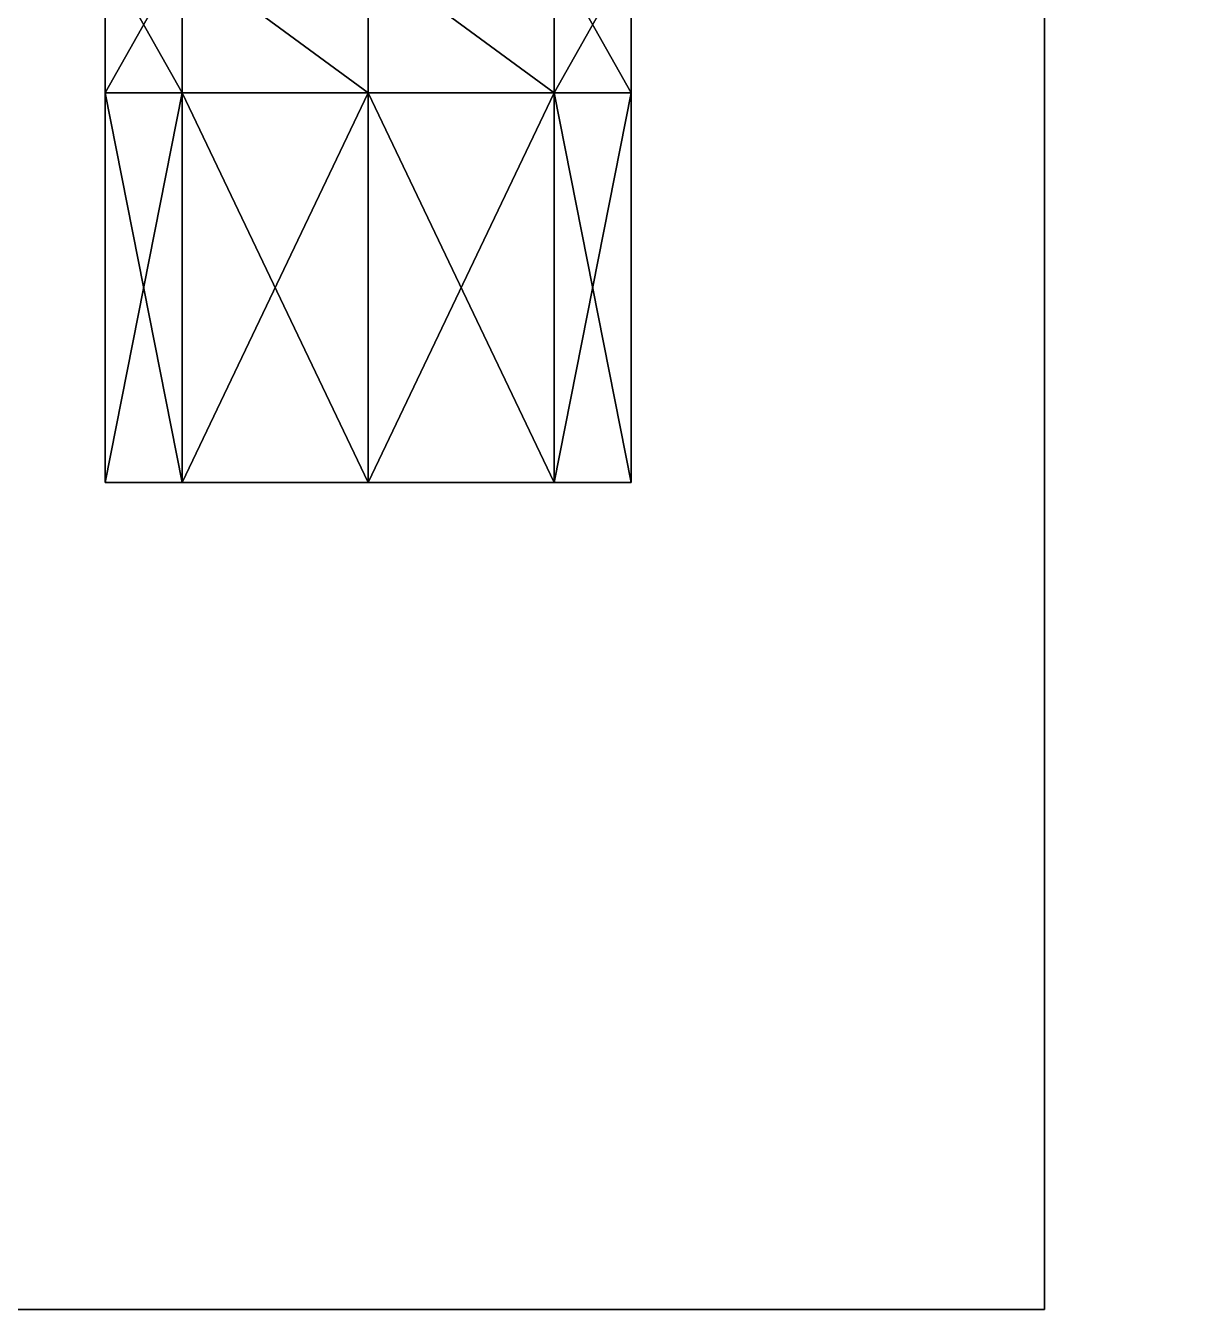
# Model space of a CAD drawing. Extents: x -150 to 2334, y -150 to 2984.
# Drawn here: x 2078.44 to 2094.14, y 1556.1 to 1573.2 of the extents above; entities that cross this region are included whole.
import ezdxf

# ---------------------------------------------------------------- set-up
doc = ezdxf.new("R2010")
doc.units = 0
for name, color, linetype in [('LAYER0', 7, 'CONTINUOUS'), ('LAYER276', 7, 'CONTINUOUS'), ('LAYER311', 7, 'CONTINUOUS'), ('LAYER571', 9, 'CONTINUOUS'), ('LAYER574', 9, 'CONTINUOUS'), ('LAYER595', 7, 'CONTINUOUS'), ('LAYER620', 9, 'CONTINUOUS'), ('LAYER623', 9, 'CONTINUOUS'), ('LAYER644', 7, 'CONTINUOUS'), ('LAYER669', 9, 'CONTINUOUS'), ('LAYER672', 9, 'CONTINUOUS'), ('LAYER693', 7, 'CONTINUOUS'), ('LAYER73', 7, 'CONTINUOUS'), ('LAYER82', 7, 'CONTINUOUS'), ('LAYER99', 7, 'CONTINUOUS')]:
    doc.layers.add(name, color=color, linetype=linetype)

msp = doc.modelspace()

# ---------------------------------------------------------------- linework, layer by layer
at = {"layer": 'LAYER0', "invisible_edges": 1}
for points in [[(2334, 2984, -5), (-150, -150, -5), (-150, 2984, -5), (2334, 2984, -5)], [(-150, -150, -5), (2334, 2984, -5), (2334, -150, -5), (-150, -150, -5)], [(2334, -150), (-150, 2984), (-150, -150), (2334, -150)], [(-150, 2984), (2334, -150), (2334, 2984), (-150, 2984)]]:
    msp.add_3dface(points, dxfattribs=at)
at = {"layer": 'LAYER276', "invisible_edges": 1}
for points in [[(2164, 1507.122, 80), (1614, 2219.792, 80), (2164, 2219.792, 80), (2164, 1507.122, 80)], [(1614, 2219.792, 80), (2164, 1507.122, 80), (1614, 1507.122, 80), (1614, 2219.792, 80)], [(1614, 1507.122, 98), (2164, 2219.792, 98), (1614, 2219.792, 98), (1614, 1507.122, 98)], [(2164, 2219.792, 98), (1614, 1507.122, 98), (2164, 1507.122, 98), (2164, 2219.792, 98)]]:
    msp.add_3dface(points, dxfattribs=at)
at = {"layer": 'LAYER311', "invisible_edges": 1}
for points in [[(2164, 2219.792, 2349), (1614, 1507.122, 2349), (2164, 1507.122, 2349), (2164, 2219.792, 2349)], [(1614, 1507.122, 2349), (2164, 2219.792, 2349), (1614, 2219.792, 2349), (1614, 1507.122, 2349)], [(1614, 2219.792, 2331), (2164, 1507.122, 2331), (1614, 1507.122, 2331), (1614, 2219.792, 2331)], [(2164, 1507.122, 2331), (1614, 2219.792, 2331), (2164, 2219.792, 2331), (2164, 1507.122, 2331)]]:
    msp.add_3dface(points, dxfattribs=at)
at = {"layer": 'LAYER571'}
for points in [[(2080.525, 1574.125, 397.5251), (2080.525, 1572.305, 397.5251), (2079.5, 1574.125, 400), (2080.525, 1574.125, 397.5251)], [(2079.5, 1574.125, 400), (2080.525, 1572.305, 397.5251), (2079.5, 1572.305, 400), (2079.5, 1574.125, 400)], [(2079.5, 1574.125, 400), (2079.5, 1572.305, 400), (2080.525, 1574.125, 402.4749), (2079.5, 1574.125, 400)], [(2080.525, 1574.125, 402.4749), (2079.5, 1572.305, 400), (2080.525, 1572.305, 402.4749), (2080.525, 1574.125, 402.4749)], [(2083, 1574.125, 396.5), (2083, 1572.305, 396.5), (2080.525, 1574.125, 397.5251), (2083, 1574.125, 396.5)], [(2080.525, 1574.125, 397.5251), (2083, 1572.305, 396.5), (2080.525, 1572.305, 397.5251), (2080.525, 1574.125, 397.5251)], [(2080.525, 1572.305, 402.4749), (2083, 1572.305, 403.5), (2080.525, 1574.125, 402.4749), (2080.525, 1572.305, 402.4749)], [(2080.525, 1574.125, 402.4749), (2083, 1572.305, 403.5), (2083, 1574.125, 403.5), (2080.525, 1574.125, 402.4749)], [(2085.475, 1574.125, 397.5251), (2085.475, 1572.305, 397.5251), (2083, 1574.125, 396.5), (2085.475, 1574.125, 397.5251)], [(2083, 1574.125, 396.5), (2085.475, 1572.305, 397.5251), (2083, 1572.305, 396.5), (2083, 1574.125, 396.5)], [(2083, 1572.305, 403.5), (2085.475, 1572.305, 402.4749), (2083, 1574.125, 403.5), (2083, 1572.305, 403.5)], [(2083, 1574.125, 403.5), (2085.475, 1572.305, 402.4749), (2085.475, 1574.125, 402.4749), (2083, 1574.125, 403.5)], [(2085.475, 1572.305, 397.5251), (2085.475, 1574.125, 397.5251), (2086.5, 1572.305, 400), (2085.475, 1572.305, 397.5251)], [(2086.5, 1572.305, 400), (2085.475, 1574.125, 397.5251), (2086.5, 1574.125, 400), (2086.5, 1572.305, 400)], [(2085.475, 1574.125, 397.5251), (2086.5, 1574.125, 400), (2085.475, 1572.305, 397.5251), (2085.475, 1574.125, 397.5251)], [(2085.475, 1572.305, 397.5251), (2086.5, 1574.125, 400), (2086.5, 1572.305, 400), (2085.475, 1572.305, 397.5251)], [(2085.475, 1572.305, 402.4749), (2086.5, 1572.305, 400), (2085.475, 1574.125, 402.4749), (2085.475, 1572.305, 402.4749)], [(2085.475, 1574.125, 402.4749), (2086.5, 1572.305, 400), (2086.5, 1574.125, 400), (2085.475, 1574.125, 402.4749)], [(2079.5, 1572.305, 400), (2080.525, 1572.305, 397.5251), (2079.5, 1567.125, 400), (2079.5, 1572.305, 400)], [(2079.5, 1567.125, 400), (2080.525, 1572.305, 397.5251), (2080.525, 1567.125, 397.5251), (2079.5, 1567.125, 400)], [(2080.525, 1572.305, 402.4749), (2079.5, 1572.305, 400), (2080.525, 1567.125, 402.4749), (2080.525, 1572.305, 402.4749)], [(2080.525, 1567.125, 402.4749), (2079.5, 1572.305, 400), (2079.5, 1567.125, 400), (2080.525, 1567.125, 402.4749)], [(2080.525, 1572.305, 397.5251), (2083, 1572.305, 396.5), (2080.525, 1567.125, 397.5251), (2080.525, 1572.305, 397.5251)], [(2080.525, 1567.125, 397.5251), (2083, 1572.305, 396.5), (2083, 1567.125, 396.5), (2080.525, 1567.125, 397.5251)], [(2080.525, 1567.125, 402.4749), (2083, 1567.125, 403.5), (2080.525, 1572.305, 402.4749), (2080.525, 1567.125, 402.4749)], [(2080.525, 1572.305, 402.4749), (2083, 1567.125, 403.5), (2083, 1572.305, 403.5), (2080.525, 1572.305, 402.4749)], [(2083, 1572.305, 396.5), (2085.475, 1572.305, 397.5251), (2083, 1567.125, 396.5), (2083, 1572.305, 396.5)], [(2083, 1567.125, 396.5), (2085.475, 1572.305, 397.5251), (2085.475, 1567.125, 397.5251), (2083, 1567.125, 396.5)], [(2083, 1567.125, 403.5), (2085.475, 1567.125, 402.4749), (2083, 1572.305, 403.5), (2083, 1567.125, 403.5)], [(2083, 1572.305, 403.5), (2085.475, 1567.125, 402.4749), (2085.475, 1572.305, 402.4749), (2083, 1572.305, 403.5)], [(2085.475, 1567.125, 397.5251), (2085.475, 1572.305, 397.5251), (2086.5, 1567.125, 400), (2085.475, 1567.125, 397.5251)], [(2086.5, 1567.125, 400), (2085.475, 1572.305, 397.5251), (2086.5, 1572.305, 400), (2086.5, 1567.125, 400)], [(2085.475, 1572.305, 397.5251), (2086.5, 1572.305, 400), (2085.475, 1567.125, 397.5251), (2085.475, 1572.305, 397.5251)], [(2085.475, 1567.125, 397.5251), (2086.5, 1572.305, 400), (2086.5, 1567.125, 400), (2085.475, 1567.125, 397.5251)], [(2085.475, 1567.125, 402.4749), (2086.5, 1567.125, 400), (2085.475, 1572.305, 402.4749), (2085.475, 1567.125, 402.4749)], [(2085.475, 1572.305, 402.4749), (2086.5, 1567.125, 400), (2086.5, 1572.305, 400), (2085.475, 1572.305, 402.4749)], [(2079.5, 1567.125, 400), (2080.525, 1567.125, 397.5251), (2080.525, 1567.125, 402.4749), (2079.5, 1567.125, 400)], [(2080.525, 1567.125, 402.4749), (2080.525, 1567.125, 397.5251), (2083, 1567.125, 403.5), (2080.525, 1567.125, 402.4749)], [(2080.525, 1567.125, 397.5251), (2083, 1567.125, 396.5), (2083, 1567.125, 403.5), (2080.525, 1567.125, 397.5251)], [(2083, 1567.125, 403.5), (2083, 1567.125, 396.5), (2085.475, 1567.125, 402.4749), (2083, 1567.125, 403.5)], [(2085.475, 1567.125, 402.4749), (2083, 1567.125, 396.5), (2086.5, 1567.125, 400), (2085.475, 1567.125, 402.4749)], [(2086.5, 1567.125, 400), (2083, 1567.125, 396.5), (2085.475, 1567.125, 397.5251), (2086.5, 1567.125, 400)]]:
    msp.add_3dface(points, dxfattribs=at)
at = {"layer": 'LAYER574'}
for points in [[(2080.525, 1574.125, 335.5251), (2080.525, 1572.305, 335.5251), (2079.5, 1574.125, 338), (2080.525, 1574.125, 335.5251)], [(2079.5, 1574.125, 338), (2080.525, 1572.305, 335.5251), (2079.5, 1572.305, 338), (2079.5, 1574.125, 338)], [(2079.5, 1574.125, 338), (2079.5, 1572.305, 338), (2080.525, 1574.125, 340.4749), (2079.5, 1574.125, 338)], [(2080.525, 1574.125, 340.4749), (2079.5, 1572.305, 338), (2080.525, 1572.305, 340.4749), (2080.525, 1574.125, 340.4749)], [(2083, 1574.125, 334.5), (2083, 1572.305, 334.5), (2080.525, 1574.125, 335.5251), (2083, 1574.125, 334.5)], [(2080.525, 1574.125, 335.5251), (2083, 1572.305, 334.5), (2080.525, 1572.305, 335.5251), (2080.525, 1574.125, 335.5251)], [(2080.525, 1572.305, 340.4749), (2083, 1572.305, 341.5), (2080.525, 1574.125, 340.4749), (2080.525, 1572.305, 340.4749)], [(2080.525, 1574.125, 340.4749), (2083, 1572.305, 341.5), (2083, 1574.125, 341.5), (2080.525, 1574.125, 340.4749)], [(2085.475, 1574.125, 335.5251), (2085.475, 1572.305, 335.5251), (2083, 1574.125, 334.5), (2085.475, 1574.125, 335.5251)], [(2083, 1574.125, 334.5), (2085.475, 1572.305, 335.5251), (2083, 1572.305, 334.5), (2083, 1574.125, 334.5)], [(2083, 1572.305, 341.5), (2085.475, 1572.305, 340.4749), (2083, 1574.125, 341.5), (2083, 1572.305, 341.5)], [(2083, 1574.125, 341.5), (2085.475, 1572.305, 340.4749), (2085.475, 1574.125, 340.4749), (2083, 1574.125, 341.5)], [(2085.475, 1572.305, 335.5251), (2085.475, 1574.125, 335.5251), (2086.5, 1572.305, 338), (2085.475, 1572.305, 335.5251)], [(2086.5, 1572.305, 338), (2085.475, 1574.125, 335.5251), (2086.5, 1574.125, 338), (2086.5, 1572.305, 338)], [(2085.475, 1574.125, 335.5251), (2086.5, 1574.125, 338), (2085.475, 1572.305, 335.5251), (2085.475, 1574.125, 335.5251)], [(2085.475, 1572.305, 335.5251), (2086.5, 1574.125, 338), (2086.5, 1572.305, 338), (2085.475, 1572.305, 335.5251)], [(2085.475, 1572.305, 340.4749), (2086.5, 1572.305, 338), (2085.475, 1574.125, 340.4749), (2085.475, 1572.305, 340.4749)], [(2085.475, 1574.125, 340.4749), (2086.5, 1572.305, 338), (2086.5, 1574.125, 338), (2085.475, 1574.125, 340.4749)], [(2079.5, 1572.305, 338), (2080.525, 1572.305, 335.5251), (2079.5, 1567.125, 338), (2079.5, 1572.305, 338)], [(2079.5, 1567.125, 338), (2080.525, 1572.305, 335.5251), (2080.525, 1567.125, 335.5251), (2079.5, 1567.125, 338)], [(2080.525, 1572.305, 340.4749), (2079.5, 1572.305, 338), (2080.525, 1567.125, 340.4749), (2080.525, 1572.305, 340.4749)], [(2080.525, 1567.125, 340.4749), (2079.5, 1572.305, 338), (2079.5, 1567.125, 338), (2080.525, 1567.125, 340.4749)], [(2080.525, 1572.305, 335.5251), (2083, 1572.305, 334.5), (2080.525, 1567.125, 335.5251), (2080.525, 1572.305, 335.5251)], [(2080.525, 1567.125, 335.5251), (2083, 1572.305, 334.5), (2083, 1567.125, 334.5), (2080.525, 1567.125, 335.5251)], [(2080.525, 1567.125, 340.4749), (2083, 1567.125, 341.5), (2080.525, 1572.305, 340.4749), (2080.525, 1567.125, 340.4749)], [(2080.525, 1572.305, 340.4749), (2083, 1567.125, 341.5), (2083, 1572.305, 341.5), (2080.525, 1572.305, 340.4749)], [(2083, 1572.305, 334.5), (2085.475, 1572.305, 335.5251), (2083, 1567.125, 334.5), (2083, 1572.305, 334.5)], [(2083, 1567.125, 334.5), (2085.475, 1572.305, 335.5251), (2085.475, 1567.125, 335.5251), (2083, 1567.125, 334.5)], [(2083, 1567.125, 341.5), (2085.475, 1567.125, 340.4749), (2083, 1572.305, 341.5), (2083, 1567.125, 341.5)], [(2083, 1572.305, 341.5), (2085.475, 1567.125, 340.4749), (2085.475, 1572.305, 340.4749), (2083, 1572.305, 341.5)], [(2085.475, 1567.125, 335.5251), (2085.475, 1572.305, 335.5251), (2086.5, 1567.125, 338), (2085.475, 1567.125, 335.5251)], [(2086.5, 1567.125, 338), (2085.475, 1572.305, 335.5251), (2086.5, 1572.305, 338), (2086.5, 1567.125, 338)], [(2085.475, 1572.305, 335.5251), (2086.5, 1572.305, 338), (2085.475, 1567.125, 335.5251), (2085.475, 1572.305, 335.5251)], [(2085.475, 1567.125, 335.5251), (2086.5, 1572.305, 338), (2086.5, 1567.125, 338), (2085.475, 1567.125, 335.5251)], [(2085.475, 1567.125, 340.4749), (2086.5, 1567.125, 338), (2085.475, 1572.305, 340.4749), (2085.475, 1567.125, 340.4749)], [(2085.475, 1572.305, 340.4749), (2086.5, 1567.125, 338), (2086.5, 1572.305, 338), (2085.475, 1572.305, 340.4749)], [(2079.5, 1567.125, 338), (2080.525, 1567.125, 335.5251), (2080.525, 1567.125, 340.4749), (2079.5, 1567.125, 338)], [(2080.525, 1567.125, 340.4749), (2080.525, 1567.125, 335.5251), (2083, 1567.125, 341.5), (2080.525, 1567.125, 340.4749)], [(2080.525, 1567.125, 335.5251), (2083, 1567.125, 334.5), (2083, 1567.125, 341.5), (2080.525, 1567.125, 335.5251)], [(2083, 1567.125, 341.5), (2083, 1567.125, 334.5), (2085.475, 1567.125, 340.4749), (2083, 1567.125, 341.5)], [(2085.475, 1567.125, 340.4749), (2083, 1567.125, 334.5), (2086.5, 1567.125, 338), (2085.475, 1567.125, 340.4749)], [(2086.5, 1567.125, 338), (2083, 1567.125, 334.5), (2085.475, 1567.125, 335.5251), (2086.5, 1567.125, 338)]]:
    msp.add_3dface(points, dxfattribs=at)
at = {"layer": 'LAYER595', "invisible_edges": 1}
for points in [[(1692, 1574.125, 306), (2092, 1556.125, 306), (1692, 1556.125, 306), (1692, 1574.125, 306)], [(2092, 1556.125, 306), (1692, 1574.125, 306), (2092, 1574.125, 306), (2092, 1556.125, 306)], [(2092, 1574.125, 432), (1692, 1556.125, 432), (2092, 1556.125, 432), (2092, 1574.125, 432)], [(1692, 1556.125, 432), (2092, 1574.125, 432), (1692, 1574.125, 432), (1692, 1556.125, 432)], [(2092, 1574.125, 432), (2092, 1556.125, 306), (2092, 1574.125, 306), (2092, 1574.125, 432)], [(2092, 1556.125, 306), (2092, 1574.125, 432), (2092, 1556.125, 432), (2092, 1556.125, 306)], [(1692, 1556.125, 432), (2092, 1556.125, 306), (2092, 1556.125, 432), (1692, 1556.125, 432)], [(2092, 1556.125, 306), (1692, 1556.125, 432), (1692, 1556.125, 306), (2092, 1556.125, 306)]]:
    msp.add_3dface(points, dxfattribs=at)
at = {"layer": 'LAYER620'}
for points in [[(2080.525, 1574.125, 580.5251), (2080.525, 1572.305, 580.5251), (2079.5, 1574.125, 583), (2080.525, 1574.125, 580.5251)], [(2079.5, 1574.125, 583), (2080.525, 1572.305, 580.5251), (2079.5, 1572.305, 583), (2079.5, 1574.125, 583)], [(2079.5, 1574.125, 583), (2079.5, 1572.305, 583), (2080.525, 1574.125, 585.4749), (2079.5, 1574.125, 583)], [(2080.525, 1574.125, 585.4749), (2079.5, 1572.305, 583), (2080.525, 1572.305, 585.4749), (2080.525, 1574.125, 585.4749)], [(2083, 1574.125, 579.5), (2083, 1572.305, 579.5), (2080.525, 1574.125, 580.5251), (2083, 1574.125, 579.5)], [(2080.525, 1574.125, 580.5251), (2083, 1572.305, 579.5), (2080.525, 1572.305, 580.5251), (2080.525, 1574.125, 580.5251)], [(2080.525, 1572.305, 585.4749), (2083, 1572.305, 586.5), (2080.525, 1574.125, 585.4749), (2080.525, 1572.305, 585.4749)], [(2080.525, 1574.125, 585.4749), (2083, 1572.305, 586.5), (2083, 1574.125, 586.5), (2080.525, 1574.125, 585.4749)], [(2085.475, 1574.125, 580.5251), (2085.475, 1572.305, 580.5251), (2083, 1574.125, 579.5), (2085.475, 1574.125, 580.5251)], [(2083, 1574.125, 579.5), (2085.475, 1572.305, 580.5251), (2083, 1572.305, 579.5), (2083, 1574.125, 579.5)], [(2083, 1572.305, 586.5), (2085.475, 1572.305, 585.4749), (2083, 1574.125, 586.5), (2083, 1572.305, 586.5)], [(2083, 1574.125, 586.5), (2085.475, 1572.305, 585.4749), (2085.475, 1574.125, 585.4749), (2083, 1574.125, 586.5)], [(2085.475, 1572.305, 580.5251), (2085.475, 1574.125, 580.5251), (2086.5, 1572.305, 583), (2085.475, 1572.305, 580.5251)], [(2086.5, 1572.305, 583), (2085.475, 1574.125, 580.5251), (2086.5, 1574.125, 583), (2086.5, 1572.305, 583)], [(2085.475, 1574.125, 580.5251), (2086.5, 1574.125, 583), (2085.475, 1572.305, 580.5251), (2085.475, 1574.125, 580.5251)], [(2085.475, 1572.305, 580.5251), (2086.5, 1574.125, 583), (2086.5, 1572.305, 583), (2085.475, 1572.305, 580.5251)], [(2085.475, 1572.305, 585.4749), (2086.5, 1572.305, 583), (2085.475, 1574.125, 585.4749), (2085.475, 1572.305, 585.4749)], [(2085.475, 1574.125, 585.4749), (2086.5, 1572.305, 583), (2086.5, 1574.125, 583), (2085.475, 1574.125, 585.4749)], [(2079.5, 1572.305, 583), (2080.525, 1572.305, 580.5251), (2079.5, 1567.125, 583), (2079.5, 1572.305, 583)], [(2079.5, 1567.125, 583), (2080.525, 1572.305, 580.5251), (2080.525, 1567.125, 580.5251), (2079.5, 1567.125, 583)], [(2080.525, 1572.305, 585.4749), (2079.5, 1572.305, 583), (2080.525, 1567.125, 585.4749), (2080.525, 1572.305, 585.4749)], [(2080.525, 1567.125, 585.4749), (2079.5, 1572.305, 583), (2079.5, 1567.125, 583), (2080.525, 1567.125, 585.4749)], [(2080.525, 1572.305, 580.5251), (2083, 1572.305, 579.5), (2080.525, 1567.125, 580.5251), (2080.525, 1572.305, 580.5251)], [(2080.525, 1567.125, 580.5251), (2083, 1572.305, 579.5), (2083, 1567.125, 579.5), (2080.525, 1567.125, 580.5251)], [(2080.525, 1567.125, 585.4749), (2083, 1567.125, 586.5), (2080.525, 1572.305, 585.4749), (2080.525, 1567.125, 585.4749)], [(2080.525, 1572.305, 585.4749), (2083, 1567.125, 586.5), (2083, 1572.305, 586.5), (2080.525, 1572.305, 585.4749)], [(2083, 1572.305, 579.5), (2085.475, 1572.305, 580.5251), (2083, 1567.125, 579.5), (2083, 1572.305, 579.5)], [(2083, 1567.125, 579.5), (2085.475, 1572.305, 580.5251), (2085.475, 1567.125, 580.5251), (2083, 1567.125, 579.5)], [(2083, 1567.125, 586.5), (2085.475, 1567.125, 585.4749), (2083, 1572.305, 586.5), (2083, 1567.125, 586.5)], [(2083, 1572.305, 586.5), (2085.475, 1567.125, 585.4749), (2085.475, 1572.305, 585.4749), (2083, 1572.305, 586.5)], [(2085.475, 1567.125, 580.5251), (2085.475, 1572.305, 580.5251), (2086.5, 1567.125, 583), (2085.475, 1567.125, 580.5251)], [(2086.5, 1567.125, 583), (2085.475, 1572.305, 580.5251), (2086.5, 1572.305, 583), (2086.5, 1567.125, 583)], [(2085.475, 1572.305, 580.5251), (2086.5, 1572.305, 583), (2085.475, 1567.125, 580.5251), (2085.475, 1572.305, 580.5251)], [(2085.475, 1567.125, 580.5251), (2086.5, 1572.305, 583), (2086.5, 1567.125, 583), (2085.475, 1567.125, 580.5251)], [(2085.475, 1567.125, 585.4749), (2086.5, 1567.125, 583), (2085.475, 1572.305, 585.4749), (2085.475, 1567.125, 585.4749)], [(2085.475, 1572.305, 585.4749), (2086.5, 1567.125, 583), (2086.5, 1572.305, 583), (2085.475, 1572.305, 585.4749)], [(2079.5, 1567.125, 583), (2080.525, 1567.125, 580.5251), (2080.525, 1567.125, 585.4749), (2079.5, 1567.125, 583)], [(2080.525, 1567.125, 585.4749), (2080.525, 1567.125, 580.5251), (2083, 1567.125, 586.5), (2080.525, 1567.125, 585.4749)], [(2080.525, 1567.125, 580.5251), (2083, 1567.125, 579.5), (2083, 1567.125, 586.5), (2080.525, 1567.125, 580.5251)], [(2083, 1567.125, 586.5), (2083, 1567.125, 579.5), (2085.475, 1567.125, 585.4749), (2083, 1567.125, 586.5)], [(2085.475, 1567.125, 585.4749), (2083, 1567.125, 579.5), (2086.5, 1567.125, 583), (2085.475, 1567.125, 585.4749)], [(2086.5, 1567.125, 583), (2083, 1567.125, 579.5), (2085.475, 1567.125, 580.5251), (2086.5, 1567.125, 583)]]:
    msp.add_3dface(points, dxfattribs=at)
at = {"layer": 'LAYER623'}
for points in [[(2080.525, 1574.125, 518.5251), (2080.525, 1572.305, 518.5251), (2079.5, 1574.125, 521), (2080.525, 1574.125, 518.5251)], [(2079.5, 1574.125, 521), (2080.525, 1572.305, 518.5251), (2079.5, 1572.305, 521), (2079.5, 1574.125, 521)], [(2079.5, 1574.125, 521), (2079.5, 1572.305, 521), (2080.525, 1574.125, 523.4749), (2079.5, 1574.125, 521)], [(2080.525, 1574.125, 523.4749), (2079.5, 1572.305, 521), (2080.525, 1572.305, 523.4749), (2080.525, 1574.125, 523.4749)], [(2083, 1574.125, 517.5), (2083, 1572.305, 517.5), (2080.525, 1574.125, 518.5251), (2083, 1574.125, 517.5)], [(2080.525, 1574.125, 518.5251), (2083, 1572.305, 517.5), (2080.525, 1572.305, 518.5251), (2080.525, 1574.125, 518.5251)], [(2080.525, 1572.305, 523.4749), (2083, 1572.305, 524.5), (2080.525, 1574.125, 523.4749), (2080.525, 1572.305, 523.4749)], [(2080.525, 1574.125, 523.4749), (2083, 1572.305, 524.5), (2083, 1574.125, 524.5), (2080.525, 1574.125, 523.4749)], [(2085.475, 1574.125, 518.5251), (2085.475, 1572.305, 518.5251), (2083, 1574.125, 517.5), (2085.475, 1574.125, 518.5251)], [(2083, 1574.125, 517.5), (2085.475, 1572.305, 518.5251), (2083, 1572.305, 517.5), (2083, 1574.125, 517.5)], [(2083, 1572.305, 524.5), (2085.475, 1572.305, 523.4749), (2083, 1574.125, 524.5), (2083, 1572.305, 524.5)], [(2083, 1574.125, 524.5), (2085.475, 1572.305, 523.4749), (2085.475, 1574.125, 523.4749), (2083, 1574.125, 524.5)], [(2085.475, 1572.305, 518.5251), (2085.475, 1574.125, 518.5251), (2086.5, 1572.305, 521), (2085.475, 1572.305, 518.5251)], [(2086.5, 1572.305, 521), (2085.475, 1574.125, 518.5251), (2086.5, 1574.125, 521), (2086.5, 1572.305, 521)], [(2085.475, 1574.125, 518.5251), (2086.5, 1574.125, 521), (2085.475, 1572.305, 518.5251), (2085.475, 1574.125, 518.5251)], [(2085.475, 1572.305, 518.5251), (2086.5, 1574.125, 521), (2086.5, 1572.305, 521), (2085.475, 1572.305, 518.5251)], [(2085.475, 1572.305, 523.4749), (2086.5, 1572.305, 521), (2085.475, 1574.125, 523.4749), (2085.475, 1572.305, 523.4749)], [(2085.475, 1574.125, 523.4749), (2086.5, 1572.305, 521), (2086.5, 1574.125, 521), (2085.475, 1574.125, 523.4749)], [(2079.5, 1572.305, 521), (2080.525, 1572.305, 518.5251), (2079.5, 1567.125, 521), (2079.5, 1572.305, 521)], [(2079.5, 1567.125, 521), (2080.525, 1572.305, 518.5251), (2080.525, 1567.125, 518.5251), (2079.5, 1567.125, 521)], [(2080.525, 1572.305, 523.4749), (2079.5, 1572.305, 521), (2080.525, 1567.125, 523.4749), (2080.525, 1572.305, 523.4749)], [(2080.525, 1567.125, 523.4749), (2079.5, 1572.305, 521), (2079.5, 1567.125, 521), (2080.525, 1567.125, 523.4749)], [(2080.525, 1572.305, 518.5251), (2083, 1572.305, 517.5), (2080.525, 1567.125, 518.5251), (2080.525, 1572.305, 518.5251)], [(2080.525, 1567.125, 518.5251), (2083, 1572.305, 517.5), (2083, 1567.125, 517.5), (2080.525, 1567.125, 518.5251)], [(2080.525, 1567.125, 523.4749), (2083, 1567.125, 524.5), (2080.525, 1572.305, 523.4749), (2080.525, 1567.125, 523.4749)], [(2080.525, 1572.305, 523.4749), (2083, 1567.125, 524.5), (2083, 1572.305, 524.5), (2080.525, 1572.305, 523.4749)], [(2083, 1572.305, 517.5), (2085.475, 1572.305, 518.5251), (2083, 1567.125, 517.5), (2083, 1572.305, 517.5)], [(2083, 1567.125, 517.5), (2085.475, 1572.305, 518.5251), (2085.475, 1567.125, 518.5251), (2083, 1567.125, 517.5)], [(2083, 1567.125, 524.5), (2085.475, 1567.125, 523.4749), (2083, 1572.305, 524.5), (2083, 1567.125, 524.5)], [(2083, 1572.305, 524.5), (2085.475, 1567.125, 523.4749), (2085.475, 1572.305, 523.4749), (2083, 1572.305, 524.5)], [(2085.475, 1567.125, 518.5251), (2085.475, 1572.305, 518.5251), (2086.5, 1567.125, 521), (2085.475, 1567.125, 518.5251)], [(2086.5, 1567.125, 521), (2085.475, 1572.305, 518.5251), (2086.5, 1572.305, 521), (2086.5, 1567.125, 521)], [(2085.475, 1572.305, 518.5251), (2086.5, 1572.305, 521), (2085.475, 1567.125, 518.5251), (2085.475, 1572.305, 518.5251)], [(2085.475, 1567.125, 518.5251), (2086.5, 1572.305, 521), (2086.5, 1567.125, 521), (2085.475, 1567.125, 518.5251)], [(2085.475, 1567.125, 523.4749), (2086.5, 1567.125, 521), (2085.475, 1572.305, 523.4749), (2085.475, 1567.125, 523.4749)], [(2085.475, 1572.305, 523.4749), (2086.5, 1567.125, 521), (2086.5, 1572.305, 521), (2085.475, 1572.305, 523.4749)], [(2079.5, 1567.125, 521), (2080.525, 1567.125, 518.5251), (2080.525, 1567.125, 523.4749), (2079.5, 1567.125, 521)], [(2080.525, 1567.125, 523.4749), (2080.525, 1567.125, 518.5251), (2083, 1567.125, 524.5), (2080.525, 1567.125, 523.4749)], [(2080.525, 1567.125, 518.5251), (2083, 1567.125, 517.5), (2083, 1567.125, 524.5), (2080.525, 1567.125, 518.5251)], [(2083, 1567.125, 524.5), (2083, 1567.125, 517.5), (2085.475, 1567.125, 523.4749), (2083, 1567.125, 524.5)], [(2085.475, 1567.125, 523.4749), (2083, 1567.125, 517.5), (2086.5, 1567.125, 521), (2085.475, 1567.125, 523.4749)], [(2086.5, 1567.125, 521), (2083, 1567.125, 517.5), (2085.475, 1567.125, 518.5251), (2086.5, 1567.125, 521)]]:
    msp.add_3dface(points, dxfattribs=at)
at = {"layer": 'LAYER644', "invisible_edges": 1}
for points in [[(1692, 1574.125, 489), (2092, 1556.125, 489), (1692, 1556.125, 489), (1692, 1574.125, 489)], [(2092, 1556.125, 489), (1692, 1574.125, 489), (2092, 1574.125, 489), (2092, 1556.125, 489)], [(2092, 1574.125, 615), (1692, 1556.125, 615), (2092, 1556.125, 615), (2092, 1574.125, 615)], [(1692, 1556.125, 615), (2092, 1574.125, 615), (1692, 1574.125, 615), (1692, 1556.125, 615)], [(2092, 1574.125, 615), (2092, 1556.125, 489), (2092, 1574.125, 489), (2092, 1574.125, 615)], [(2092, 1556.125, 489), (2092, 1574.125, 615), (2092, 1556.125, 615), (2092, 1556.125, 489)], [(1692, 1556.125, 615), (2092, 1556.125, 489), (2092, 1556.125, 615), (1692, 1556.125, 615)], [(2092, 1556.125, 489), (1692, 1556.125, 615), (1692, 1556.125, 489), (2092, 1556.125, 489)]]:
    msp.add_3dface(points, dxfattribs=at)
at = {"layer": 'LAYER669'}
for points in [[(2080.525, 1574.125, 763.5251), (2080.525, 1572.305, 763.5251), (2079.5, 1574.125, 766), (2080.525, 1574.125, 763.5251)], [(2079.5, 1574.125, 766), (2080.525, 1572.305, 763.5251), (2079.5, 1572.305, 766), (2079.5, 1574.125, 766)], [(2079.5, 1574.125, 766), (2079.5, 1572.305, 766), (2080.525, 1574.125, 768.4749), (2079.5, 1574.125, 766)], [(2080.525, 1574.125, 768.4749), (2079.5, 1572.305, 766), (2080.525, 1572.305, 768.4749), (2080.525, 1574.125, 768.4749)], [(2083, 1574.125, 762.5), (2083, 1572.305, 762.5), (2080.525, 1574.125, 763.5251), (2083, 1574.125, 762.5)], [(2080.525, 1574.125, 763.5251), (2083, 1572.305, 762.5), (2080.525, 1572.305, 763.5251), (2080.525, 1574.125, 763.5251)], [(2080.525, 1572.305, 768.4749), (2083, 1572.305, 769.5), (2080.525, 1574.125, 768.4749), (2080.525, 1572.305, 768.4749)], [(2080.525, 1574.125, 768.4749), (2083, 1572.305, 769.5), (2083, 1574.125, 769.5), (2080.525, 1574.125, 768.4749)], [(2085.475, 1574.125, 763.5251), (2085.475, 1572.305, 763.5251), (2083, 1574.125, 762.5), (2085.475, 1574.125, 763.5251)], [(2083, 1574.125, 762.5), (2085.475, 1572.305, 763.5251), (2083, 1572.305, 762.5), (2083, 1574.125, 762.5)], [(2083, 1572.305, 769.5), (2085.475, 1572.305, 768.4749), (2083, 1574.125, 769.5), (2083, 1572.305, 769.5)], [(2083, 1574.125, 769.5), (2085.475, 1572.305, 768.4749), (2085.475, 1574.125, 768.4749), (2083, 1574.125, 769.5)], [(2085.475, 1572.305, 763.5251), (2085.475, 1574.125, 763.5251), (2086.5, 1572.305, 766), (2085.475, 1572.305, 763.5251)], [(2086.5, 1572.305, 766), (2085.475, 1574.125, 763.5251), (2086.5, 1574.125, 766), (2086.5, 1572.305, 766)], [(2085.475, 1574.125, 763.5251), (2086.5, 1574.125, 766), (2085.475, 1572.305, 763.5251), (2085.475, 1574.125, 763.5251)], [(2085.475, 1572.305, 763.5251), (2086.5, 1574.125, 766), (2086.5, 1572.305, 766), (2085.475, 1572.305, 763.5251)], [(2085.475, 1572.305, 768.4749), (2086.5, 1572.305, 766), (2085.475, 1574.125, 768.4749), (2085.475, 1572.305, 768.4749)], [(2085.475, 1574.125, 768.4749), (2086.5, 1572.305, 766), (2086.5, 1574.125, 766), (2085.475, 1574.125, 768.4749)], [(2079.5, 1572.305, 766), (2080.525, 1572.305, 763.5251), (2079.5, 1567.125, 766), (2079.5, 1572.305, 766)], [(2079.5, 1567.125, 766), (2080.525, 1572.305, 763.5251), (2080.525, 1567.125, 763.5251), (2079.5, 1567.125, 766)], [(2080.525, 1572.305, 768.4749), (2079.5, 1572.305, 766), (2080.525, 1567.125, 768.4749), (2080.525, 1572.305, 768.4749)], [(2080.525, 1567.125, 768.4749), (2079.5, 1572.305, 766), (2079.5, 1567.125, 766), (2080.525, 1567.125, 768.4749)], [(2080.525, 1572.305, 763.5251), (2083, 1572.305, 762.5), (2080.525, 1567.125, 763.5251), (2080.525, 1572.305, 763.5251)], [(2080.525, 1567.125, 763.5251), (2083, 1572.305, 762.5), (2083, 1567.125, 762.5), (2080.525, 1567.125, 763.5251)], [(2080.525, 1567.125, 768.4749), (2083, 1567.125, 769.5), (2080.525, 1572.305, 768.4749), (2080.525, 1567.125, 768.4749)], [(2080.525, 1572.305, 768.4749), (2083, 1567.125, 769.5), (2083, 1572.305, 769.5), (2080.525, 1572.305, 768.4749)], [(2083, 1572.305, 762.5), (2085.475, 1572.305, 763.5251), (2083, 1567.125, 762.5), (2083, 1572.305, 762.5)], [(2083, 1567.125, 762.5), (2085.475, 1572.305, 763.5251), (2085.475, 1567.125, 763.5251), (2083, 1567.125, 762.5)], [(2083, 1567.125, 769.5), (2085.475, 1567.125, 768.4749), (2083, 1572.305, 769.5), (2083, 1567.125, 769.5)], [(2083, 1572.305, 769.5), (2085.475, 1567.125, 768.4749), (2085.475, 1572.305, 768.4749), (2083, 1572.305, 769.5)], [(2085.475, 1567.125, 763.5251), (2085.475, 1572.305, 763.5251), (2086.5, 1567.125, 766), (2085.475, 1567.125, 763.5251)], [(2086.5, 1567.125, 766), (2085.475, 1572.305, 763.5251), (2086.5, 1572.305, 766), (2086.5, 1567.125, 766)], [(2085.475, 1572.305, 763.5251), (2086.5, 1572.305, 766), (2085.475, 1567.125, 763.5251), (2085.475, 1572.305, 763.5251)], [(2085.475, 1567.125, 763.5251), (2086.5, 1572.305, 766), (2086.5, 1567.125, 766), (2085.475, 1567.125, 763.5251)], [(2085.475, 1567.125, 768.4749), (2086.5, 1567.125, 766), (2085.475, 1572.305, 768.4749), (2085.475, 1567.125, 768.4749)], [(2085.475, 1572.305, 768.4749), (2086.5, 1567.125, 766), (2086.5, 1572.305, 766), (2085.475, 1572.305, 768.4749)], [(2079.5, 1567.125, 766), (2080.525, 1567.125, 763.5251), (2080.525, 1567.125, 768.4749), (2079.5, 1567.125, 766)], [(2080.525, 1567.125, 768.4749), (2080.525, 1567.125, 763.5251), (2083, 1567.125, 769.5), (2080.525, 1567.125, 768.4749)], [(2080.525, 1567.125, 763.5251), (2083, 1567.125, 762.5), (2083, 1567.125, 769.5), (2080.525, 1567.125, 763.5251)], [(2083, 1567.125, 769.5), (2083, 1567.125, 762.5), (2085.475, 1567.125, 768.4749), (2083, 1567.125, 769.5)], [(2085.475, 1567.125, 768.4749), (2083, 1567.125, 762.5), (2086.5, 1567.125, 766), (2085.475, 1567.125, 768.4749)], [(2086.5, 1567.125, 766), (2083, 1567.125, 762.5), (2085.475, 1567.125, 763.5251), (2086.5, 1567.125, 766)]]:
    msp.add_3dface(points, dxfattribs=at)
at = {"layer": 'LAYER672'}
for points in [[(2080.525, 1574.125, 701.5251), (2080.525, 1572.305, 701.5251), (2079.5, 1574.125, 704), (2080.525, 1574.125, 701.5251)], [(2079.5, 1574.125, 704), (2080.525, 1572.305, 701.5251), (2079.5, 1572.305, 704), (2079.5, 1574.125, 704)], [(2079.5, 1574.125, 704), (2079.5, 1572.305, 704), (2080.525, 1574.125, 706.4749), (2079.5, 1574.125, 704)], [(2080.525, 1574.125, 706.4749), (2079.5, 1572.305, 704), (2080.525, 1572.305, 706.4749), (2080.525, 1574.125, 706.4749)], [(2083, 1574.125, 700.5), (2083, 1572.305, 700.5), (2080.525, 1574.125, 701.5251), (2083, 1574.125, 700.5)], [(2080.525, 1574.125, 701.5251), (2083, 1572.305, 700.5), (2080.525, 1572.305, 701.5251), (2080.525, 1574.125, 701.5251)], [(2080.525, 1572.305, 706.4749), (2083, 1572.305, 707.5), (2080.525, 1574.125, 706.4749), (2080.525, 1572.305, 706.4749)], [(2080.525, 1574.125, 706.4749), (2083, 1572.305, 707.5), (2083, 1574.125, 707.5), (2080.525, 1574.125, 706.4749)], [(2085.475, 1574.125, 701.5251), (2085.475, 1572.305, 701.5251), (2083, 1574.125, 700.5), (2085.475, 1574.125, 701.5251)], [(2083, 1574.125, 700.5), (2085.475, 1572.305, 701.5251), (2083, 1572.305, 700.5), (2083, 1574.125, 700.5)], [(2083, 1572.305, 707.5), (2085.475, 1572.305, 706.4749), (2083, 1574.125, 707.5), (2083, 1572.305, 707.5)], [(2083, 1574.125, 707.5), (2085.475, 1572.305, 706.4749), (2085.475, 1574.125, 706.4749), (2083, 1574.125, 707.5)], [(2085.475, 1572.305, 701.5251), (2085.475, 1574.125, 701.5251), (2086.5, 1572.305, 704), (2085.475, 1572.305, 701.5251)], [(2086.5, 1572.305, 704), (2085.475, 1574.125, 701.5251), (2086.5, 1574.125, 704), (2086.5, 1572.305, 704)], [(2085.475, 1574.125, 701.5251), (2086.5, 1574.125, 704), (2085.475, 1572.305, 701.5251), (2085.475, 1574.125, 701.5251)], [(2085.475, 1572.305, 701.5251), (2086.5, 1574.125, 704), (2086.5, 1572.305, 704), (2085.475, 1572.305, 701.5251)], [(2085.475, 1572.305, 706.4749), (2086.5, 1572.305, 704), (2085.475, 1574.125, 706.4749), (2085.475, 1572.305, 706.4749)], [(2085.475, 1574.125, 706.4749), (2086.5, 1572.305, 704), (2086.5, 1574.125, 704), (2085.475, 1574.125, 706.4749)], [(2079.5, 1572.305, 704), (2080.525, 1572.305, 701.5251), (2079.5, 1567.125, 704), (2079.5, 1572.305, 704)], [(2079.5, 1567.125, 704), (2080.525, 1572.305, 701.5251), (2080.525, 1567.125, 701.5251), (2079.5, 1567.125, 704)], [(2080.525, 1572.305, 706.4749), (2079.5, 1572.305, 704), (2080.525, 1567.125, 706.4749), (2080.525, 1572.305, 706.4749)], [(2080.525, 1567.125, 706.4749), (2079.5, 1572.305, 704), (2079.5, 1567.125, 704), (2080.525, 1567.125, 706.4749)], [(2080.525, 1572.305, 701.5251), (2083, 1572.305, 700.5), (2080.525, 1567.125, 701.5251), (2080.525, 1572.305, 701.5251)], [(2080.525, 1567.125, 701.5251), (2083, 1572.305, 700.5), (2083, 1567.125, 700.5), (2080.525, 1567.125, 701.5251)], [(2080.525, 1567.125, 706.4749), (2083, 1567.125, 707.5), (2080.525, 1572.305, 706.4749), (2080.525, 1567.125, 706.4749)], [(2080.525, 1572.305, 706.4749), (2083, 1567.125, 707.5), (2083, 1572.305, 707.5), (2080.525, 1572.305, 706.4749)], [(2083, 1572.305, 700.5), (2085.475, 1572.305, 701.5251), (2083, 1567.125, 700.5), (2083, 1572.305, 700.5)], [(2083, 1567.125, 700.5), (2085.475, 1572.305, 701.5251), (2085.475, 1567.125, 701.5251), (2083, 1567.125, 700.5)], [(2083, 1567.125, 707.5), (2085.475, 1567.125, 706.4749), (2083, 1572.305, 707.5), (2083, 1567.125, 707.5)], [(2083, 1572.305, 707.5), (2085.475, 1567.125, 706.4749), (2085.475, 1572.305, 706.4749), (2083, 1572.305, 707.5)], [(2085.475, 1567.125, 701.5251), (2085.475, 1572.305, 701.5251), (2086.5, 1567.125, 704), (2085.475, 1567.125, 701.5251)], [(2086.5, 1567.125, 704), (2085.475, 1572.305, 701.5251), (2086.5, 1572.305, 704), (2086.5, 1567.125, 704)], [(2085.475, 1572.305, 701.5251), (2086.5, 1572.305, 704), (2085.475, 1567.125, 701.5251), (2085.475, 1572.305, 701.5251)], [(2085.475, 1567.125, 701.5251), (2086.5, 1572.305, 704), (2086.5, 1567.125, 704), (2085.475, 1567.125, 701.5251)], [(2085.475, 1567.125, 706.4749), (2086.5, 1567.125, 704), (2085.475, 1572.305, 706.4749), (2085.475, 1567.125, 706.4749)], [(2085.475, 1572.305, 706.4749), (2086.5, 1567.125, 704), (2086.5, 1572.305, 704), (2085.475, 1572.305, 706.4749)], [(2079.5, 1567.125, 704), (2080.525, 1567.125, 701.5251), (2080.525, 1567.125, 706.4749), (2079.5, 1567.125, 704)], [(2080.525, 1567.125, 706.4749), (2080.525, 1567.125, 701.5251), (2083, 1567.125, 707.5), (2080.525, 1567.125, 706.4749)], [(2080.525, 1567.125, 701.5251), (2083, 1567.125, 700.5), (2083, 1567.125, 707.5), (2080.525, 1567.125, 701.5251)], [(2083, 1567.125, 707.5), (2083, 1567.125, 700.5), (2085.475, 1567.125, 706.4749), (2083, 1567.125, 707.5)], [(2085.475, 1567.125, 706.4749), (2083, 1567.125, 700.5), (2086.5, 1567.125, 704), (2085.475, 1567.125, 706.4749)], [(2086.5, 1567.125, 704), (2083, 1567.125, 700.5), (2085.475, 1567.125, 701.5251), (2086.5, 1567.125, 704)]]:
    msp.add_3dface(points, dxfattribs=at)
at = {"layer": 'LAYER693', "invisible_edges": 1}
for points in [[(1692, 1574.125, 672), (2092, 1556.125, 672), (1692, 1556.125, 672), (1692, 1574.125, 672)], [(2092, 1556.125, 672), (1692, 1574.125, 672), (2092, 1574.125, 672), (2092, 1556.125, 672)], [(2092, 1574.125, 798), (1692, 1556.125, 798), (2092, 1556.125, 798), (2092, 1574.125, 798)], [(1692, 1556.125, 798), (2092, 1574.125, 798), (1692, 1574.125, 798), (1692, 1556.125, 798)], [(2092, 1574.125, 798), (2092, 1556.125, 672), (2092, 1574.125, 672), (2092, 1574.125, 798)], [(2092, 1556.125, 672), (2092, 1574.125, 798), (2092, 1556.125, 798), (2092, 1556.125, 672)], [(1692, 1556.125, 798), (2092, 1556.125, 672), (2092, 1556.125, 798), (1692, 1556.125, 798)], [(2092, 1556.125, 672), (1692, 1556.125, 798), (1692, 1556.125, 672), (2092, 1556.125, 672)]]:
    msp.add_3dface(points, dxfattribs=at)
at = {"layer": 'LAYER73', "invisible_edges": 1}
for points in [[(2139.4, 2219.795, 866), (1674, 1507.125, 866), (2139.4, 1507.125, 866), (2139.4, 2219.795, 866)], [(1674, 1507.125, 866), (2139.4, 2219.795, 866), (1674, 2219.795, 866), (1674, 1507.125, 866)], [(1674, 2219.795, 848), (2139.4, 1507.125, 848), (1674, 1507.125, 848), (1674, 2219.795, 848)], [(2139.4, 1507.125, 848), (1674, 2219.795, 848), (2139.4, 2219.795, 848), (2139.4, 1507.125, 848)]]:
    msp.add_3dface(points, dxfattribs=at)
at = {"layer": 'LAYER82', "invisible_edges": 1}
for points in [[(2139.4, 2219.795, 296), (1674, 1507.125, 296), (2139.4, 1507.125, 296), (2139.4, 2219.795, 296)], [(1674, 1507.125, 296), (2139.4, 2219.795, 296), (1674, 2219.795, 296), (1674, 1507.125, 296)], [(1674, 2219.795, 278), (2139.4, 1507.125, 278), (1674, 1507.125, 278), (1674, 2219.795, 278)], [(2139.4, 1507.125, 278), (1674, 2219.795, 278), (2139.4, 2219.795, 278), (2139.4, 1507.125, 278)]]:
    msp.add_3dface(points, dxfattribs=at)
at = {"layer": 'LAYER99', "invisible_edges": 1}
for points in [[(2139.4, 2219.795, 1934), (1674, 1507.125, 1934), (2139.4, 1507.125, 1934), (2139.4, 2219.795, 1934)], [(1674, 1507.125, 1934), (2139.4, 2219.795, 1934), (1674, 2219.795, 1934), (1674, 1507.125, 1934)], [(1674, 2219.795, 1916), (2139.4, 1507.125, 1916), (1674, 1507.125, 1916), (1674, 2219.795, 1916)], [(2139.4, 1507.125, 1916), (1674, 2219.795, 1916), (2139.4, 2219.795, 1916), (2139.4, 1507.125, 1916)]]:
    msp.add_3dface(points, dxfattribs=at)

doc.saveas('drawing.dxf')
